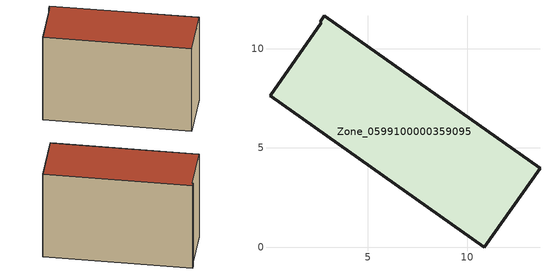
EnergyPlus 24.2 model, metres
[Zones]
Zone_0599100000359095
 floor ground (C_G): 0.06,7.63 2.65,11.31 2.59,11.35 2.8,11.65 13.67,3.97 10.87,0 z3.69
 wall outside (C_F): 13.67,3.97 2.8,11.65 2.59,11.35 2.65,11.31 0.06,7.63 10.87,0 13.67,3.97 z3.69:12.54
 roof outside (C_R): 2.65,11.31 0.06,7.63 10.87,0 13.67,3.97 2.8,11.65 2.59,11.35 z12.54
[BUILDING]
Pand.0599100000359095: North Axis=0; Terrain=City; Loads Convergence Tolerance Value=0.04; Temperature Convergence Tolerance Value=0.4; Solar Distribution=FullExterior; Maximum Number of Warmup Days=25; Minimum Number of Warmup Days=1
[Site:Location]
Rotterdam.The.Hague.AP_ZH_NLD Design_Conditions: Latitude=51.96; Longitude=4.45; Time Zone=1; Elevation=-4.5
[SITE:GROUNDTEMPERATURE:BUILDINGSURFACE]
18, 18, 18, 18, 18, 18, 18, 18, 18, 18, 18, 18
[MATERIAL] Thermal Absorptance=0.9; Solar Absorptance=0.7; Visible Absorptance=0.7
Name | Roughness | Thickness | Conductivity | Density | Specific Heat
G.TC.1992-2005 | MediumSmooth | 0.15 | 0.06 | 540 | 1210
F.TC.1992-2005 | Rough | 0.3 | 0.12 | 1920 | 840
R.TC.1992-2005 | MediumRough | 0.2 | 0.08 | 1500 | 1000
[CONSTRUCTION]
C_G: G.TC.1992-2005
C_F: F.TC.1992-2005
C_R: R.TC.1992-2005
[ZONE]
Zone_0599100000359095: Type=1; Multiplier=1; Ceiling Height=Autocalculate; Volume=Autocalculate; Floor Area=autocalculate; Part of Total Floor Area=Yes
[ZONEINFILTRATION:DESIGNFLOWRATE]
Infil_Zone_0599100000359095: Zone or ZoneList or Space or SpaceList=Zone_0599100000359095; Schedule=AlwaysOn; Design Flow Rate Calculation Method=Flow/Area; Flow Rate per Floor Area=0.0015; Constant Term Coefficient=1; Temperature Term Coefficient=0; Velocity Term Coefficient=0; Velocity Squared Term Coefficient=0
[HVACTEMPLATE:ZONE:IDEALLOADSAIRSYSTEM]
Zone_0599100000359095: Maximum Heating Supply Air Temperature=50; Minimum Cooling Supply Air Temperature=13; Maximum Heating Supply Air Humidity Ratio=0.0156; Minimum Cooling Supply Air Humidity Ratio=0.0077; Heating Limit=NoLimit; Cooling Limit=NoLimit; Dehumidification Control Type=ConstantSensibleHeatRatio; Cooling Sensible Heat Ratio=0.7; Dehumidification Setpoint=60; Humidification Control Type=None; Humidification Setpoint=30; Outdoor Air Method=None; Outdoor Air Flow Rate per Person=0.00944; Outdoor Air Flow Rate per Zone Floor Area=0; Outdoor Air Flow Rate per Zone=0; Demand Controlled Ventilation Type=None; Outdoor Air Economizer Type=NoEconomizer; Heat Recovery Type=None; Sensible Heat Recovery Effectiveness=0.7; Latent Heat Recovery Effectiveness=0.65
[ZONECONTROL:THERMOSTAT]
ThermostatControl_Zone_0599100000359095: Zone or ZoneList=Zone_0599100000359095; Control Type Schedule=DualSetpointControlType; Control 1=Thermostat_Zone_0599100000359095; Temperature Difference Between Cutout And Setpoint=0
[THERMOSTATSETPOINT:DUALSETPOINT]
Thermostat_Zone_0599100000359095: Heating Setpoint Temperature Schedule=HeatingSetpoint_Zone_0599100000359095; Cooling Setpoint Temperature Schedule=CoolingSetpoint_Zone_0599100000359095
[SCHEDULE:COMPACT]
HeatingSetpoint_Zone_0599100000359095: Through: 12/31, For: AllDays, Until: 24:00, 21
CoolingSetpoint_Zone_0599100000359095: Through: 12/31, For: AllDays, Until: 24:00, 24
DualSetpointControlType: Through: 12/31, For: AllDays, Until: 24:00, 4
AlwaysOn: Through: 12/31, For: AllDays, Until: 24:00, 1
